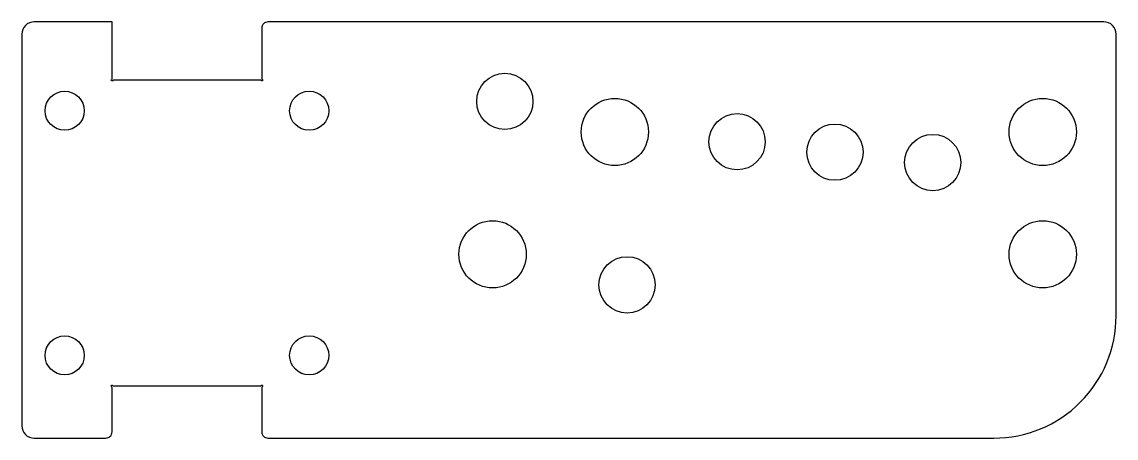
# Model space of a CAD drawing. Header units: millimetres. Extents: x 1.5 to 91, y -57.5 to -23.4.
import ezdxf

# ---------------------------------------------------------------- set-up
doc = ezdxf.new("R2010")
doc.units = ezdxf.units.MM
doc.layers.get('0').update_dxf_attribs({"linetype": 'CONTINUOUS'})

msp = doc.modelspace()

# ---------------------------------------------------------------- linework, layer by layer
msp.add_lwpolyline([(8.875, -53.34, 0.213422), (8.833, -53.247, -1.05728), (8.922, -53.158, 0.213422), (9.015, -53.2), (20.985, -53.2, 0.213422), (21.078, -53.158, -1.05728), (21.167, -53.247, 0.213422), (21.125, -53.34), (21.125, -56.962, 0.414214), (21.625, -57.462), (81, -57.462, 0.414214), (91, -47.462), (91, -24.438, 0.414214), (90, -23.438), (21.625, -23.438, 0.414214), (21.125, -23.937), (21.125, -28.06, 0.213422), (21.167, -28.153, -1.05728), (21.078, -28.242, 0.213422), (20.985, -28.2), (9.015, -28.2, 0.069902), (8.98, -28.205, -0.255845), (8.875, -28.263, -1), (8.875, -28.138), (8.875, -23.438), (2.5, -23.438, 0.414214), (1.5, -24.438), (1.5, -56.463, 0.414214), (2.5, -57.462), (8.375, -57.462, 0.414214), (8.875, -56.962)], format="xyb", close=True)
for centre, radius in [((41, -29.937), 2.3), ((5, -30.7), 1.6), ((25, -30.7), 1.6), ((50, -32.437), 2.75), ((85, -32.437), 2.75), ((60, -33.237), 2.3), ((68, -34.087), 2.3), ((76, -34.937), 2.3), ((40, -42.437), 2.75), ((85, -42.437), 2.75), ((51, -44.937), 2.3), ((5, -50.7), 1.6), ((25, -50.7), 1.6)]:
    msp.add_circle(centre, radius)

doc.saveas('drawing.dxf')
